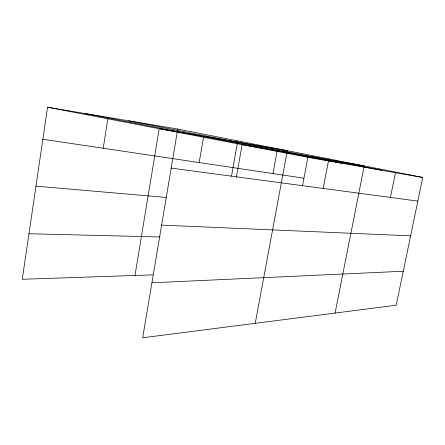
<?xml version="1.0" encoding="UTF-8"?>
<svg xmlns="http://www.w3.org/2000/svg" width="445" height="445" viewBox="0 0 445 445"><rect width="100%" height="100%" fill="white"/><g stroke="black" fill="none" stroke-linecap="round" stroke-linejoin="round"><path stroke-width="0.67" d="M177.744 129.056L142.678 337.777L396.2 305.231L422.75 177.46L177.744 129.056L47.576 107.223L22.25 279.276L152.98 274.86M103.223 148.246L107.84 118.821M134.98 275.466L159.21 128.705L287.298 150.699L255.241 323.326M199.16 162.559L203.526 137.232M231.506 176.164L237.769 140.915M236.334 177.21L242.141 144.664L364.244 165.902L335.074 313.08M272.974 173.572L277.057 151.383M302.522 185.698L307.89 157.319L422.75 177.46M323.181 188.435L328.866 158.915M390.426 197.441L395.583 172.093M151.917 282.792L403.265 271.25M28.953 233.747L160.028 236.979M161.607 225.103L410.618 235.85M35.956 186.143L166.664 197.485M171.186 168.088L417.838 201.107M42.859 139.24L303.946 178.195M47.576 107.223L307.89 157.319M84.912 113.486L342.617 163.41M128.772 120.84L381.526 170.235"/></g></svg>
